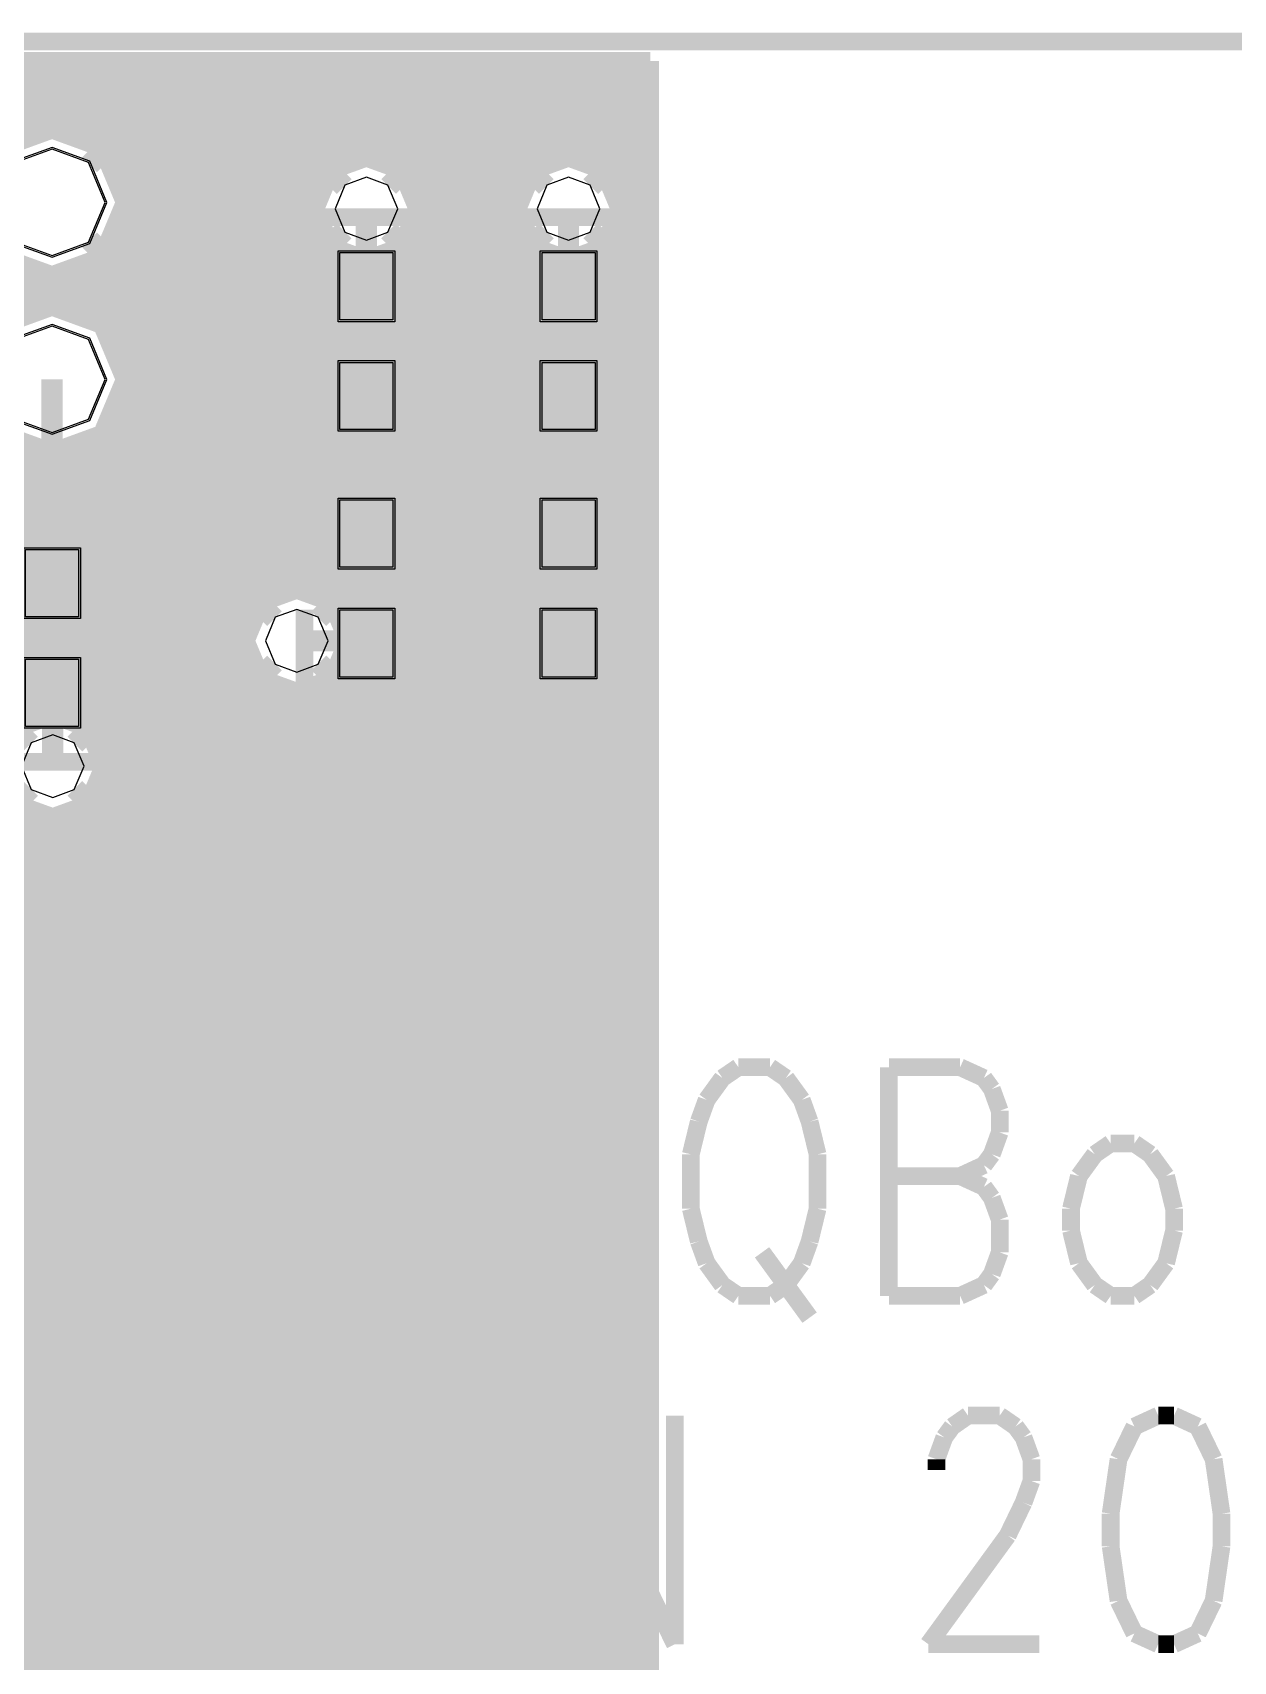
# Model space of a CAD drawing. Extents: x 0.2 to 4.14, y 0.2 to 4.15.
# Drawn here: x 1.541 to 2.22, y 3.232 to 4.153 of the extents above; entities that cross this region are included whole.
import ezdxf

# ---------------------------------------------------------------- set-up
doc = ezdxf.new("R2010")
doc.units = 0
doc.layers.get('0').update_dxf_attribs({"linetype": 'CONTINUOUS'})

msp = doc.modelspace()

# ---------------------------------------------------------------- linework, layer by layer
at = {"color": 151, "const_width": 0.01}
msp.add_lwpolyline([(0.202365, 4.14763), (4.13938, 4.14763)], dxfattribs=at)
at = {"color": 254, "const_width": 0.01}
for points in [[(0.202365, 4.14763), (4.13938, 4.14763)], [(1.69493, 3.99035), (1.69493, 4.04833)], [(1.69493, 4.04833), (1.76492, 4.04833)], [(1.76492, 4.04833), (1.76492, 3.99035)], [(1.80908, 3.99035), (1.80908, 4.04833)], [(1.80908, 4.04833), (1.87907, 4.04833)], [(1.87907, 4.04833), (1.87907, 3.99035)], [(1.69493, 3.96631), (1.69493, 3.90831)], [(1.76492, 3.90831), (1.76492, 3.96631)], [(1.80908, 3.96631), (1.80908, 3.90831)], [(1.87907, 3.90831), (1.87907, 3.96631)], [(1.76492, 3.90858), (1.69493, 3.90858)], [(1.69493, 3.90858), (1.69493, 3.85058)], [(1.69493, 3.90831), (1.76492, 3.90831)], [(1.76492, 3.85058), (1.76492, 3.90858)], [(1.87907, 3.90858), (1.80908, 3.90858)], [(1.80908, 3.90858), (1.80908, 3.85058)], [(1.80908, 3.90831), (1.87907, 3.90831)], [(1.87907, 3.85058), (1.87907, 3.90858)], [(1.51736, 3.88058), (1.58735, 3.88058)], [(1.58735, 3.88058), (1.58735, 3.8226)], [(1.69493, 3.76856), (1.69493, 3.82656)], [(1.76492, 3.82656), (1.76492, 3.76856)], [(1.80908, 3.76856), (1.80908, 3.82656)], [(1.87907, 3.82656), (1.87907, 3.76856)], [(1.58735, 3.74061), (1.58735, 3.79861)], [(1.76492, 3.76856), (1.69493, 3.76856)], [(1.87907, 3.76856), (1.80908, 3.76856)], [(1.51736, 3.74061), (1.58735, 3.74061)], [(1.72526, 3.56814), (1.71631, 3.56201)], [(1.74317, 3.56814), (1.72526, 3.56814)], [(1.75211, 3.56201), (1.74317, 3.56814)], [(1.81028, 3.56814), (1.81028, 3.43896)], [(1.81028, 3.56814), (1.85053, 3.56814)], [(1.85053, 3.56814), (1.86393, 3.56201)], [(1.94, 3.56814), (1.93104, 3.56201)], [(1.9579, 3.56814), (1.94, 3.56814)], [(1.96685, 3.56201), (1.9579, 3.56814)], [(2.02501, 3.56814), (2.02501, 3.43896)], [(2.02501, 3.56814), (2.06526, 3.56814)], [(2.06526, 3.56814), (2.07867, 3.56201)], [(1.71631, 3.56201), (1.70736, 3.54969)], [(1.76107, 3.54969), (1.75211, 3.56201)], [(1.86393, 3.56201), (1.86843, 3.55583)], [(1.93104, 3.56201), (1.9221, 3.54969)], [(1.97581, 3.54969), (1.96685, 3.56201)], [(2.07867, 3.56201), (2.08317, 3.55583)], [(1.70736, 3.54969), (1.7029, 3.53737)], [(1.76551, 3.53737), (1.76107, 3.54969)], [(1.86843, 3.55583), (1.87289, 3.54351)], [(1.9221, 3.54969), (1.91764, 3.53737)], [(1.98025, 3.53737), (1.97581, 3.54969)], [(2.08317, 3.55583), (2.08763, 3.54351)], [(1.87289, 3.54351), (1.87289, 3.52507)], [(2.08763, 3.54351), (2.08763, 3.53125)], [(1.7029, 3.53737), (1.6984, 3.51893)], [(1.76997, 3.51893), (1.76551, 3.53737)], [(1.91764, 3.53737), (1.91314, 3.51893)], [(1.98475, 3.51893), (1.98025, 3.53737)], [(2.08763, 3.53125), (2.08317, 3.51893)], [(1.87289, 3.52507), (1.86843, 3.51281)], [(2.15028, 3.52507), (2.14133, 3.51893)], [(2.16368, 3.52507), (2.15028, 3.52507)], [(2.17264, 3.51893), (2.16368, 3.52507)], [(1.6984, 3.51893), (1.6984, 3.48817)], [(1.76997, 3.48817), (1.76997, 3.51893)], [(1.86843, 3.51281), (1.86393, 3.50663)], [(1.91314, 3.51893), (1.91314, 3.48817)], [(1.98475, 3.48817), (1.98475, 3.51893)], [(2.07867, 3.51281), (2.06526, 3.50663)], [(2.08317, 3.51893), (2.07867, 3.51281)], [(2.14133, 3.51893), (2.13238, 3.50663)], [(2.18158, 3.50663), (2.17264, 3.51893)], [(1.86393, 3.50663), (1.85053, 3.50049)], [(2.02501, 3.50663), (2.06526, 3.50663)], [(2.06526, 3.50663), (2.07867, 3.50049)], [(2.13238, 3.50663), (2.12788, 3.48817)], [(2.18608, 3.48817), (2.18158, 3.50663)], [(1.85053, 3.50049), (1.81028, 3.50049)], [(2.07867, 3.50049), (2.08317, 3.49431)], [(2.08317, 3.49431), (2.08763, 3.48204)], [(1.6984, 3.48817), (1.7029, 3.46972)], [(1.76551, 3.46972), (1.76997, 3.48817)], [(1.91314, 3.48817), (1.91764, 3.46972)], [(1.98025, 3.46972), (1.98475, 3.48817)], [(2.12788, 3.48817), (2.12788, 3.47586)], [(2.18608, 3.47586), (2.18608, 3.48817)], [(2.08763, 3.48204), (2.08763, 3.46354)], [(2.12788, 3.47586), (2.13238, 3.45742)], [(2.18158, 3.45742), (2.18608, 3.47586)], [(1.7029, 3.46972), (1.70736, 3.45742)], [(1.76107, 3.45742), (1.76551, 3.46972)], [(1.91764, 3.46972), (1.9221, 3.45742)], [(1.97581, 3.45742), (1.98025, 3.46972)], [(1.70736, 3.45742), (1.71631, 3.4451)], [(1.75211, 3.4451), (1.76107, 3.45742)], [(1.9221, 3.45742), (1.93104, 3.4451)], [(1.9534, 3.46354), (1.98025, 3.42665)], [(1.96685, 3.4451), (1.97581, 3.45742)], [(2.08763, 3.46354), (2.08317, 3.45128)], [(2.13238, 3.45742), (2.14133, 3.4451)], [(2.17264, 3.4451), (2.18158, 3.45742)], [(2.08317, 3.45128), (2.07867, 3.4451)], [(1.71631, 3.4451), (1.72526, 3.43896)], [(1.72526, 3.43896), (1.74317, 3.43896)], [(1.74317, 3.43896), (1.75211, 3.4451)], [(1.93104, 3.4451), (1.94, 3.43896)], [(1.94, 3.43896), (1.9579, 3.43896)], [(1.9579, 3.43896), (1.96685, 3.4451)], [(2.06526, 3.43896), (2.02501, 3.43896)], [(2.07867, 3.4451), (2.06526, 3.43896)], [(2.14133, 3.4451), (2.15028, 3.43896)], [(2.15028, 3.43896), (2.16368, 3.43896)], [(2.16368, 3.43896), (2.17264, 3.4451)], [(1.70736, 3.36513), (1.6984, 3.35281)], [(1.72076, 3.37131), (1.70736, 3.36513)], [(1.73867, 3.37131), (1.72076, 3.37131)], [(1.75211, 3.36513), (1.73867, 3.37131)], [(1.76107, 3.35281), (1.75211, 3.36513)], [(1.80132, 3.37131), (1.80132, 3.24214)], [(1.84158, 3.37131), (1.84158, 3.24214)], [(1.84158, 3.37131), (1.90419, 3.24214)], [(1.90419, 3.37131), (1.90419, 3.24214)], [(2.05632, 3.359), (2.06082, 3.36513)], [(2.06082, 3.36513), (2.06972, 3.37131)], [(2.06972, 3.37131), (2.08763, 3.37131)], [(2.08763, 3.37131), (2.09657, 3.36513)], [(2.09657, 3.36513), (2.10107, 3.359)], [(2.16368, 3.36513), (2.15474, 3.34668)], [(2.17714, 3.37131), (2.16368, 3.36513)], [(2.18608, 3.37131), (2.17714, 3.37131)], [(2.19949, 3.36513), (2.18608, 3.37131)], [(2.20844, 3.34668), (2.19949, 3.36513)], [(2.05186, 3.34668), (2.05632, 3.359)], [(2.10107, 3.359), (2.10553, 3.34668)], [(1.6984, 3.35281), (1.6984, 3.34056)], [(2.05186, 3.34056), (2.05186, 3.34668)], [(2.10553, 3.34668), (2.10553, 3.33436)], [(2.15474, 3.34668), (2.15028, 3.31592)], [(2.21289, 3.31592), (2.20844, 3.34668)], [(1.6984, 3.34056), (1.7029, 3.32824)], [(1.7029, 3.32824), (1.70736, 3.3221)], [(2.10553, 3.33436), (2.10107, 3.3221)], [(1.70736, 3.3221), (1.71631, 3.31592)], [(2.10107, 3.3221), (2.09212, 3.3036)], [(1.71631, 3.31592), (1.74317, 3.3036)], [(2.15028, 3.31592), (2.15028, 3.29747)], [(2.21289, 3.29747), (2.21289, 3.31592)], [(1.74317, 3.3036), (1.75211, 3.29747)], [(2.09212, 3.3036), (2.04736, 3.24214)], [(1.75211, 3.29747), (1.75657, 3.29135)], [(1.75657, 3.29135), (1.76107, 3.27903)], [(2.15028, 3.29747), (2.15474, 3.26671)], [(2.20844, 3.26671), (2.21289, 3.29747)], [(1.76107, 3.27903), (1.76107, 3.26058)], [(2.15474, 3.26671), (2.16368, 3.24826)], [(2.19949, 3.24826), (2.20844, 3.26671)], [(1.70736, 3.24826), (1.6984, 3.26058)], [(1.76107, 3.26058), (1.75211, 3.24826)], [(1.72076, 3.24214), (1.70736, 3.24826)], [(1.75211, 3.24826), (1.73867, 3.24214)], [(2.16368, 3.24826), (2.17714, 3.24214)], [(2.18608, 3.24214), (2.19949, 3.24826)], [(1.73867, 3.24214), (1.72076, 3.24214)], [(2.04736, 3.24214), (2.11003, 3.24214)], [(2.17714, 3.24214), (2.18608, 3.24214)]]:
    msp.add_lwpolyline(points, dxfattribs=at)
at = {"color": 40}
for points, const_width in [([(0.202365, 4.14763), (4.13938, 4.14763)], 0.01), ([(1.72993, 4.00933), (1.72993, 4.05311)], 0.012), ([(1.84407, 4.00933), (1.84407, 4.05311)], 0.012), ([(1.55236, 3.84164), (1.55236, 3.95665)], 0.012), ([(1.72993, 3.86957), (1.72993, 3.94732)], 0.012), ([(1.84407, 3.86957), (1.84407, 3.94732)], 0.012), ([(1.69054, 3.80903), (1.72993, 3.80903)], 0.012), ([(1.72993, 3.80903), (1.72993, 3.80757)], 0.012), ([(1.84407, 3.80354), (1.84407, 3.80757)], 0.012), ([(1.60938, 3.5689), (1.84407, 3.80354)], 0.012), ([(1.55236, 3.77962), (1.55274, 3.77962)], 0.012), ([(1.55274, 3.77962), (1.55274, 3.73817)], 0.012), ([(1.41889, 3.5689), (1.60938, 3.5689)], 0.012)]:
    msp.add_lwpolyline(points, dxfattribs=dict(at, const_width=const_width))
at = {"color": 93, "const_width": 0.01}
msp.add_lwpolyline([(0.202365, 4.14763), (4.13938, 4.14763)], dxfattribs=at)
at = {"color": 200, "const_width": 0.01}
msp.add_lwpolyline([(0.202365, 4.14763), (4.13938, 4.14763)], dxfattribs=at)
at = {"color": 13, "const_width": 0.01}
msp.add_lwpolyline([(0.202365, 4.14763), (4.13938, 4.14763)], dxfattribs=at)
at = {"color": 173, "const_width": 0.01}
msp.add_lwpolyline([(0.202365, 4.14763), (4.13938, 4.14763)], dxfattribs=at)
at = {"color": 232}
for points, const_width in [([(1.89025, 4.13661), (0.213325, 4.13661)], 0.01), ([(1.47467, 3.75353), (1.85775, 4.13661)], 0.01), ([(1.4784, 3.73182), (1.88319, 4.13661)], 0.01), ([(1.4784, 3.74457), (1.87044, 4.13661)], 0.01), ([(1.48475, 4.08182), (1.53956, 4.13661)], 0.01), ([(1.48953, 4.07389), (1.55225, 4.13661)], 0.01), ([(1.49263, 4.06429), (1.565, 4.13661)], 0.01), ([(1.53483, 4.09375), (1.57769, 4.13661)], 0.01), ([(1.55149, 4.09765), (1.59044, 4.13661)], 0.01), ([(1.55333, 3.99767), (1.69228, 4.13661)], 0.01), ([(1.56282, 4.09631), (1.60319, 4.13661)], 0.01), ([(1.56429, 3.99593), (1.70497, 4.13661)], 0.01), ([(1.57194, 4.09267), (1.61589, 4.13661)], 0.01), ([(1.57314, 3.99203), (1.71772, 4.13661)], 0.01), ([(1.57943, 4.08746), (1.62864, 4.13661)], 0.01), ([(1.5804, 3.9866), (1.73047, 4.13661)], 0.01), ([(1.5855, 4.08078), (1.64133, 4.13661)], 0.01), ([(1.58626, 3.97971), (1.74317, 4.13661)], 0.01), ([(1.59011, 4.07264), (1.65408, 4.13661)], 0.01), ([(1.59065, 3.97136), (1.75592, 4.13661)], 0.01), ([(1.59278, 4.04986), (1.67953, 4.13661)], 0.01), ([(1.59289, 4.06272), (1.66683, 4.13661)], 0.01), ([(1.5931, 3.9611), (1.76861, 4.13661)], 0.01), ([(1.72635, 4.08165), (1.78136, 4.13661)], 0.01), ([(1.73812, 4.08068), (1.79406, 4.13661)], 0.01), ([(1.74664, 4.07644), (1.80681, 4.13661)], 0.01), ([(1.75304, 4.07015), (1.81956, 4.13661)], 0.01), ([(1.75732, 4.06168), (1.83225, 4.13661)], 0.01), ([(1.75846, 4.05007), (1.845, 4.13661)], 0.01), ([(1.89025, 2.70856), (1.89025, 4.13661)], 0.01), ([(1.84099, 4.08171), (1.89025, 4.13097)], 0.01), ([(1.8526, 4.08057), (1.89025, 4.11828)], 0.01), ([(1.86106, 4.07628), (1.89025, 4.10553)], 0.01), ([(1.8674, 4.06993), (1.89025, 4.09278)], 0.01), ([(1.70958, 4.07346), (1.71739, 4.06565)], 0.01181), ([(1.75022, 4.07346), (1.74246, 4.06565)], 0.01181), ([(1.82378, 4.07346), (1.83154, 4.06565)], 0.01181), ([(1.86436, 4.07346), (1.85661, 4.06565)], 0.01181), ([(1.87158, 4.06136), (1.89025, 4.08008)], 0.01), ([(1.87261, 4.04964), (1.89025, 4.06733)], 0.01), ([(1.1964, 3.43713), (1.81554, 4.05626)], 0.01), ([(1.58063, 3.74501), (1.89025, 4.05464)], 0.01), ([(1.59233, 3.9476), (1.70139, 4.05669)], 0.01), ([(1.20898, 3.43696), (1.81668, 4.04465)], 0.01), ([(1.38113, 3.72368), (1.70236, 4.04492)], 0.01), ([(1.31288, 3.64274), (1.7066, 4.0364)], 0.01), ([(1.5516, 3.76687), (1.8209, 4.03618)], 0.01), ([(1.68571, 3.83735), (1.89025, 4.04189)], 0.01), ([(1.70958, 4.03282), (1.71739, 4.04058)], 0.01181), ([(1.75022, 4.03282), (1.74246, 4.04058)], 0.01181), ([(1.82378, 4.03282), (1.83154, 4.04058)], 0.01181), ([(1.86436, 4.03282), (1.85661, 4.04058)], 0.01181), ([(1.44982, 3.76687), (1.71289, 4.03)], 0.01), ([(1.46067, 3.76497), (1.72136, 4.02572)], 0.01), ([(1.56261, 3.76514), (1.82731, 4.02983)], 0.01), ([(1.57075, 3.76053), (1.83583, 4.02561)], 0.01), ([(1.69792, 3.83681), (1.89025, 4.02914)], 0.01), ([(1.46869, 3.76031), (1.73296, 4.02458)], 0.01), ([(1.57676, 3.75385), (1.84754, 4.02463)], 0.01), ([(1.70665, 3.83279), (1.89025, 4.01644)], 0.01), ([(1.49289, 3.96272), (1.54633, 4.01611)], 0.01), ([(1.53797, 3.99507), (1.55914, 4.01622)], 0.01), ([(1.71322, 3.82667), (1.89025, 4.00369)], 0.01), ([(1.71767, 3.81842), (1.89025, 3.991)], 0.01), ([(1.71918, 3.80718), (1.89025, 3.97825)], 0.01), ([(1.40576, 3.48101), (1.89025, 3.9655)], 0.01), ([(1.40739, 3.46994), (1.89025, 3.95281)], 0.01), ([(0.213325, 2.26313), (1.89025, 3.94006)], 0.01), ([(0.213325, 2.25043), (1.89025, 3.92736)], 0.01), ([(1.41476, 3.79546), (1.53765, 3.9184)], 0.01), ([(1.41906, 3.78706), (1.5479, 3.9159)], 0.01), ([(1.42031, 3.77556), (1.56142, 3.91672)], 0.01), ([(1.42404, 3.44835), (1.89025, 3.91461)], 0.01), ([(1.43446, 3.44607), (1.89025, 3.90186)], 0.01), ([(1.44228, 3.44114), (1.89025, 3.88917)], 0.01), ([(1.44803, 3.43419), (1.89025, 3.87642)], 0.01), ([(1.45144, 3.42486), (1.89025, 3.86372)], 0.01), ([(1.45074, 3.4114), (1.89025, 3.85097)], 0.01), ([(1.43756, 3.38553), (1.89025, 3.83822)], 0.01), ([(1.44456, 3.37983), (1.89025, 3.82553)], 0.01), ([(1.58089, 3.73253), (1.66222, 3.81386)], 0.01), ([(1.44954, 3.37207), (1.89025, 3.81278)], 0.01), ([(1.44396, 3.58285), (1.66276, 3.80165)], 0.01), ([(1.45193, 3.36171), (1.89025, 3.80007)], 0.01), ([(1.44575, 3.34283), (1.89025, 3.78733)], 0.01), ([(1.44601, 3.55946), (1.6729, 3.78635)], 0.01), ([(1.44726, 3.5734), (1.66678, 3.79292)], 0.01), ([(1.39453, 3.49522), (1.68121, 3.7819)], 0.01), ([(1.40121, 3.48915), (1.69239, 3.78039)], 0.01), ([(1.44011, 3.32443), (1.89025, 3.77458)], 0.01), ([(1.44726, 3.3189), (1.89025, 3.76188)], 0.01), ([(1.45242, 3.31131), (1.89025, 3.74914)], 0.01), ([(1.45503, 3.30117), (1.89025, 3.73643)], 0.01), ([(1.45096, 3.2844), (1.89025, 3.72368)], 0.01), ([(1.42046, 3.59754), (1.53706, 3.71414)], 0.01), ([(1.43072, 3.59506), (1.54596, 3.71029)], 0.01), ([(1.43836, 3.59), (1.55838, 3.71001)], 0.01), ([(1.44422, 3.26492), (1.89025, 3.71094)], 0.01), ([(1.45042, 3.2584), (1.89025, 3.69824)], 0.01), ([(1.45449, 3.24968), (1.89025, 3.68549)], 0.01), ([(1.45514, 3.23762), (1.89025, 3.67279)], 0.01), ([(1.38081, 3.15061), (1.89025, 3.66004)], 0.01), ([(1.35699, 3.11404), (1.89025, 3.64729)], 0.01), ([(0.213325, 1.95768), (1.89025, 3.6346)], 0.01), ([(0.213325, 1.94493), (1.89025, 3.62185)], 0.01), ([(1.24707, 2.96593), (1.89025, 3.60915)], 0.01), ([(1.25863, 2.96479), (1.89025, 3.5964)], 0.01), ([(1.26704, 2.96044), (1.89025, 3.58365)], 0.01), ([(1.27338, 2.95404), (1.89025, 3.57096)], 0.01), ([(1.27756, 2.94547), (1.89025, 3.55821)], 0.01), ([(1.27848, 2.93371), (1.89025, 3.54551)], 0.01), ([(0.213325, 1.85585), (1.89025, 3.53276)], 0.01), ([(0.213325, 1.8431), (1.89025, 3.52001)], 0.01), ([(0.346083, 1.96311), (1.89025, 3.50732)], 0.01), ([(0.358615, 1.96294), (1.89025, 3.49457)], 0.01), ([(0.367567, 1.95915), (1.89025, 3.48188)], 0.01), ([(0.37424, 1.95313), (1.89025, 3.46912)], 0.01), ([(0.378906, 1.94499), (1.89025, 3.45637)], 0.01), ([(0.380642, 1.93408), (1.89025, 3.44368)], 0.01), ([(1.28527, 2.82596), (1.89025, 3.43093)], 0.01), ([(1.29584, 2.82383), (1.89025, 3.41824)], 0.01), ([(1.30377, 2.81901), (1.89025, 3.40549)], 0.01), ([(1.30962, 2.81213), (1.89025, 3.39274)], 0.01), ([(1.31315, 2.80294), (1.89025, 3.38004)], 0.01), ([(1.31277, 2.78982), (1.89025, 3.36729)], 0.01), ([(0.454156, 1.91846), (1.89025, 3.3546)], 0.01), ([(0.240397, 1.692), (1.89025, 3.34185)], 0.01), ([(0.658908, 2.09776), (1.89025, 3.3291)], 0.01), ([(0.672092, 2.09825), (1.89025, 3.3164)], 0.01), ([(0.681315, 2.09467), (1.89025, 3.30365)], 0.01), ([(0.688206, 2.08886), (1.89025, 3.2909)], 0.01), ([(0.693088, 2.081), (1.89025, 3.27821)], 0.01), ([(0.695258, 2.07047), (1.89025, 3.26546)], 0.01), ([(0.585394, 1.94786), (1.89025, 3.25276)], 0.01), ([(0.596897, 1.94667), (1.89025, 3.24001)], 0.01)]:
    msp.add_lwpolyline(points, dxfattribs=dict(at, const_width=const_width))
at = {"color": 60}
for points, const_width in [([(1.89025, 4.13661), (0.213325, 4.13661)], 0.01), ([(1.47353, 3.75515), (1.85499, 4.13661)], 0.01), ([(1.47781, 3.74669), (1.86774, 4.13661)], 0.01), ([(1.47894, 3.73508), (1.88043, 4.13661)], 0.01), ([(1.4835, 4.08333), (1.53678, 4.13661)], 0.01), ([(1.48867, 4.07574), (1.54953, 4.13661)], 0.01), ([(1.49214, 4.06651), (1.56222, 4.13661)], 0.01), ([(1.5281, 4.08974), (1.57497, 4.13661)], 0.01), ([(1.54861, 4.0975), (1.58772, 4.13661)], 0.01), ([(1.56065, 4.09685), (1.60042, 4.13661)], 0.01), ([(1.56213, 3.99647), (1.70225, 4.13661)], 0.01), ([(1.57015, 4.09358), (1.61317, 4.13661)], 0.01), ([(1.5714, 3.993), (1.715, 4.13661)], 0.01), ([(1.57796, 4.08871), (1.62586, 4.13661)], 0.01), ([(1.57894, 3.98785), (1.72771, 4.13661)], 0.01), ([(1.58431, 4.08236), (1.63861, 4.13661)], 0.01), ([(1.58512, 3.98128), (1.74044, 4.13661)], 0.01), ([(1.58561, 4.03271), (1.68951, 4.13661)], 0.01), ([(1.58925, 4.07454), (1.65136, 4.13661)], 0.01), ([(1.58985, 3.97331), (1.75315, 4.13661)], 0.01), ([(1.5925, 4.06506), (1.66406, 4.13661)], 0.01), ([(1.59278, 3.96349), (1.7659, 4.13661)], 0.01), ([(1.59321, 4.053), (1.67681, 4.13661)], 0.01), ([(1.72304, 4.081), (1.77864, 4.13661)], 0.01), ([(1.73594, 4.08122), (1.79135, 4.13661)], 0.01), ([(1.74501, 4.07753), (1.8041, 4.13661)], 0.01), ([(1.75185, 4.07167), (1.81679, 4.13661)], 0.01), ([(1.75662, 4.06369), (1.82954, 4.13661)], 0.01), ([(1.75863, 4.053), (1.84229, 4.13661)], 0.01), ([(1.89025, 2.70856), (1.89025, 4.13661)], 0.01), ([(1.83767, 4.08111), (1.89025, 4.13368)], 0.01), ([(1.85042, 4.08117), (1.89025, 4.12099)], 0.01), ([(1.85943, 4.07742), (1.89025, 4.10824)], 0.01), ([(1.86621, 4.07146), (1.89025, 4.09554)], 0.01), ([(1.58132, 4.08567), (1.57357, 4.0779)], 0.01181), ([(1.87088, 4.06342), (1.89025, 4.08279)], 0.01), ([(1.87278, 4.05257), (1.89025, 4.07004)], 0.01), ([(1.1926, 3.43604), (1.81608, 4.05951)], 0.01), ([(1.58003, 3.74713), (1.89025, 4.05735)], 0.01), ([(1.59293, 3.95096), (1.70204, 4.06)], 0.01), ([(1.20671, 3.43744), (1.81608, 4.04682)], 0.01), ([(1.38298, 3.72825), (1.70182, 4.0471)], 0.01), ([(1.68218, 3.83649), (1.89025, 4.0446)], 0.01), ([(1.31228, 3.64481), (1.70551, 4.03803)], 0.01), ([(1.54861, 3.7666), (1.81982, 4.03782)], 0.01), ([(1.58132, 4.02767), (1.57357, 4.03549)], 0.01181), ([(1.44689, 3.76665), (1.71138, 4.03119)], 0.01), ([(1.45861, 3.76568), (1.71935, 4.02642)], 0.01), ([(1.56054, 3.76579), (1.82574, 4.03103)], 0.01), ([(1.56917, 3.76172), (1.83376, 4.02632)], 0.01), ([(1.69569, 3.83729), (1.89025, 4.0319)], 0.01), ([(1.46713, 3.7615), (1.73003, 4.02442)], 0.01), ([(1.49251, 3.96506), (1.544, 4.01654)], 0.01), ([(1.55057, 3.99761), (1.57633, 4.02344)], 0.01), ([(1.57568, 3.75549), (1.84461, 4.02442)], 0.01), ([(1.70497, 3.83388), (1.89025, 4.01915)], 0.01), ([(1.53304, 3.99283), (1.55604, 4.01585)], 0.01), ([(1.71197, 3.82813), (1.89025, 4.0064)], 0.01), ([(1.7169, 3.82036), (1.89025, 3.99371)], 0.01), ([(1.71924, 3.80994), (1.89025, 3.98096)], 0.01), ([(1.71218, 3.79015), (1.89025, 3.96826)], 0.01), ([(1.40739, 3.47265), (1.89025, 3.95551)], 0.01), ([(1.40224, 3.45481), (1.89025, 3.94276)], 0.01), ([(0.213325, 2.25315), (1.89025, 3.93007)], 0.01), ([(1.41835, 3.78906), (1.54551, 3.91624)], 0.01), ([(1.42046, 3.77843), (1.55811, 3.91607)], 0.01), ([(1.42122, 3.44829), (1.89025, 3.91732)], 0.01), ([(1.43251, 3.44683), (1.89025, 3.90462)], 0.01), ([(1.44075, 3.44239), (1.89025, 3.89187)], 0.01), ([(1.44694, 3.43582), (1.89025, 3.87912)], 0.01), ([(1.45096, 3.42708), (1.89025, 3.86643)], 0.01), ([(1.45156, 3.41499), (1.89025, 3.85368)], 0.01), ([(1.43576, 3.38644), (1.89025, 3.84099)], 0.01), ([(1.44325, 3.38118), (1.89025, 3.82824)], 0.01), ([(1.67025, 3.82932), (1.678, 3.82156)], 0.01181), ([(1.71083, 3.82932), (1.70307, 3.82156)], 0.01181), ([(1.44868, 3.37392), (1.89025, 3.81549)], 0.01), ([(1.58132, 3.73568), (1.66308, 3.81743)], 0.01), ([(1.44293, 3.58458), (1.66228, 3.80393)], 0.01), ([(1.45171, 3.36421), (1.89025, 3.80279)], 0.01), ([(1.67025, 3.78874), (1.678, 3.7965)], 0.01181), ([(1.71083, 3.78874), (1.70307, 3.7965)], 0.01181), ([(1.40494, 3.48292), (1.70942, 3.78743)], 0.01), ([(1.44678, 3.57568), (1.66569, 3.7946)], 0.01), ([(1.44706, 3.56321), (1.67144, 3.7876)], 0.01), ([(1.44971, 3.3495), (1.89025, 3.79004)], 0.01), ([(1.39285, 3.49625), (1.67919, 3.78267)], 0.01), ([(1.3999, 3.49061), (1.68961, 3.78033)], 0.01), ([(1.43826, 3.32536), (1.89025, 3.77735)], 0.01), ([(1.4459, 3.32026), (1.89025, 3.7646)], 0.01), ([(1.53244, 3.75846), (1.54021, 3.75071)], 0.01181), ([(1.57303, 3.75846), (1.56526, 3.75071)], 0.01181), ([(1.4515, 3.3131), (1.89025, 3.75185)], 0.01), ([(1.45475, 3.3036), (1.89025, 3.73915)], 0.01), ([(1.4534, 3.28956), (1.89025, 3.7264)], 0.01), ([(1.53244, 3.71789), (1.54021, 3.72564)], 0.01181), ([(1.57303, 3.71789), (1.56526, 3.72564)], 0.01181), ([(1.4426, 3.26606), (1.89025, 3.71371)], 0.01), ([(1.42876, 3.59586), (1.54383, 3.71089)], 0.01), ([(1.4369, 3.59125), (1.55524, 3.70958)], 0.01), ([(1.44928, 3.25993), (1.89025, 3.70096)], 0.01), ([(1.45378, 3.25179), (1.89025, 3.68826)], 0.01), ([(1.45546, 3.24067), (1.89025, 3.67551)], 0.01), ([(1.38157, 3.15408), (1.89025, 3.66276)], 0.01), ([(1.35704, 3.11681), (1.89025, 3.65007)], 0.01), ([(1.13916, 2.88624), (1.89025, 3.63732)], 0.01), ([(0.213325, 1.94769), (1.89025, 3.62462)], 0.01), ([(1.24382, 2.96544), (1.89025, 3.61187)], 0.01), ([(1.25651, 2.96533), (1.89025, 3.59912)], 0.01), ([(1.26546, 2.96158), (1.89025, 3.58643)], 0.01), ([(1.27219, 2.95562), (1.89025, 3.57368)], 0.01), ([(1.27686, 2.94754), (1.89025, 3.56099)], 0.01), ([(1.2787, 2.93664), (1.89025, 3.54824)], 0.01), ([(0.213325, 1.85856), (1.89025, 3.53549)], 0.01), ([(0.213325, 1.84586), (1.89025, 3.52279)], 0.01), ([(0.342285, 1.96208), (1.89025, 3.51004)], 0.01), ([(0.356336, 1.96338), (1.89025, 3.49729)], 0.01), ([(0.365831, 1.96018), (1.89025, 3.4846)], 0.01), ([(0.372993, 1.95458), (1.89025, 3.47185)], 0.01), ([(0.378093, 1.94694), (1.89025, 3.45915)], 0.01), ([(0.380642, 1.93674), (1.89025, 3.4464)], 0.01), ([(1.28244, 2.82585), (1.89025, 3.43365)], 0.01), ([(1.29389, 2.82454), (1.89025, 3.42096)], 0.01), ([(1.30225, 2.82021), (1.89025, 3.40821)], 0.01), ([(1.30854, 2.81375), (1.89025, 3.39551)], 0.01), ([(1.31266, 2.80512), (1.89025, 3.38276)], 0.01), ([(1.31348, 2.79324), (1.89025, 3.37001)], 0.01), ([(0.457411, 1.92443), (1.89025, 3.35732)], 0.01), ([(0.294325, 1.74864), (1.89025, 3.34457)], 0.01), ([(0.654622, 2.09619), (1.89025, 3.33188)], 0.01), ([(0.66976, 2.09858), (1.89025, 3.31913)], 0.01), ([(0.679525, 2.09565), (1.89025, 3.30638)], 0.01), ([(0.686903, 2.09028), (1.89025, 3.29368)], 0.01), ([(0.692219, 2.0829), (1.89025, 3.28093)], 0.01), ([(0.695096, 2.07303), (1.89025, 3.26822)], 0.01), ([(0.692437, 2.05761), (1.89025, 3.25549)], 0.01), ([(0.594726, 1.94721), (1.89025, 3.24274)], 0.01), ([(1.04894, 2.38872), (1.89025, 3.23003)], 0.01)]:
    msp.add_lwpolyline(points, dxfattribs=dict(at, const_width=const_width))
at = {"color": 232, "const_width": 0.01}
for points in [[(1.59338, 4.05669), (1.58051, 4.08746), (1.55236, 4.09771), (1.52414, 4.08746), (1.51133, 4.05669), (1.52414, 4.02593), (1.55236, 4.01568), (1.58051, 4.02593), (1.59338, 4.05669)], [(1.59338, 4.05669), (1.58051, 4.08746), (1.55236, 4.09771), (1.52414, 4.08746), (1.51133, 4.05669), (1.52414, 4.02593), (1.55236, 4.01568), (1.58051, 4.02593), (1.59338, 4.05669)], [(1.75863, 4.05311), (1.74963, 4.07471), (1.72988, 4.08187), (1.71012, 4.07471), (1.70117, 4.05311), (1.71012, 4.03163), (1.72988, 4.02447), (1.74963, 4.03163), (1.75863, 4.05311)], [(1.75863, 4.05311), (1.74963, 4.07471), (1.72988, 4.08187), (1.71012, 4.07471), (1.70117, 4.05311), (1.71012, 4.03163), (1.72988, 4.02447), (1.74963, 4.03163), (1.75863, 4.05311)], [(1.87278, 4.05311), (1.86376, 4.07471), (1.84407, 4.08187), (1.82433, 4.07471), (1.81538, 4.05311), (1.82433, 4.03163), (1.84407, 4.02447), (1.86376, 4.03163), (1.87278, 4.05311)], [(1.87278, 4.05311), (1.86376, 4.07471), (1.84407, 4.08187), (1.82433, 4.07471), (1.81538, 4.05311), (1.82433, 4.03163), (1.84407, 4.02447), (1.86376, 4.03163), (1.87278, 4.05311)], [(1.59338, 3.95665), (1.58051, 3.98742), (1.55236, 3.99767), (1.52414, 3.98742), (1.51133, 3.95665), (1.52414, 3.92594), (1.55236, 3.91569), (1.58051, 3.92594), (1.59338, 3.95665)], [(1.59338, 3.95665), (1.58051, 3.98742), (1.55236, 3.99767), (1.52414, 3.98742), (1.51133, 3.95665), (1.52414, 3.92594), (1.55236, 3.91569), (1.58051, 3.92594), (1.59338, 3.95665)], [(1.71924, 3.80903), (1.71024, 3.83062), (1.69054, 3.83778), (1.67079, 3.83062), (1.66183, 3.80903), (1.67079, 3.78749), (1.69054, 3.78033), (1.71024, 3.78749), (1.71924, 3.80903)], [(1.71924, 3.80903), (1.71024, 3.83062), (1.69054, 3.83778), (1.67079, 3.83062), (1.66183, 3.80903), (1.67079, 3.78749), (1.69054, 3.78033), (1.71024, 3.78749), (1.71924, 3.80903)], [(1.58143, 3.73817), (1.57243, 3.75976), (1.55274, 3.76693), (1.53299, 3.75976), (1.52403, 3.73817), (1.53299, 3.71664), (1.55274, 3.70947), (1.57243, 3.71664), (1.58143, 3.73817)], [(1.58143, 3.73817), (1.57243, 3.75976), (1.55274, 3.76693), (1.53299, 3.75976), (1.52403, 3.73817), (1.53299, 3.71664), (1.55274, 3.70947), (1.57243, 3.71664), (1.58143, 3.73817)]]:
    msp.add_lwpolyline(points, close=True, dxfattribs=at)
at = {"color": 60, "const_width": 0.01}
for points in [[(1.59338, 4.05669), (1.58051, 4.08746), (1.55236, 4.09771), (1.52414, 4.08746), (1.51133, 4.05669), (1.52414, 4.02593), (1.55236, 4.01568), (1.58051, 4.02593), (1.59338, 4.05669)], [(1.59338, 4.05669), (1.58051, 4.08746), (1.55236, 4.09771), (1.52414, 4.08746), (1.51133, 4.05669), (1.52414, 4.02593), (1.55236, 4.01568), (1.58051, 4.02593), (1.59338, 4.05669)], [(1.75863, 4.05311), (1.74963, 4.07471), (1.72988, 4.08187), (1.71012, 4.07471), (1.70117, 4.05311), (1.71012, 4.03163), (1.72988, 4.02447), (1.74963, 4.03163), (1.75863, 4.05311)], [(1.75863, 4.05311), (1.74963, 4.07471), (1.72988, 4.08187), (1.71012, 4.07471), (1.70117, 4.05311), (1.71012, 4.03163), (1.72988, 4.02447), (1.74963, 4.03163), (1.75863, 4.05311)], [(1.87278, 4.05311), (1.86376, 4.07471), (1.84407, 4.08187), (1.82433, 4.07471), (1.81538, 4.05311), (1.82433, 4.03163), (1.84407, 4.02447), (1.86376, 4.03163), (1.87278, 4.05311)], [(1.87278, 4.05311), (1.86376, 4.07471), (1.84407, 4.08187), (1.82433, 4.07471), (1.81538, 4.05311), (1.82433, 4.03163), (1.84407, 4.02447), (1.86376, 4.03163), (1.87278, 4.05311)], [(1.59338, 3.95665), (1.58051, 3.98742), (1.55236, 3.99767), (1.52414, 3.98742), (1.51133, 3.95665), (1.52414, 3.92594), (1.55236, 3.91569), (1.58051, 3.92594), (1.59338, 3.95665)], [(1.59338, 3.95665), (1.58051, 3.98742), (1.55236, 3.99767), (1.52414, 3.98742), (1.51133, 3.95665), (1.52414, 3.92594), (1.55236, 3.91569), (1.58051, 3.92594), (1.59338, 3.95665)], [(1.71924, 3.80903), (1.71024, 3.83062), (1.69054, 3.83778), (1.67079, 3.83062), (1.66183, 3.80903), (1.67079, 3.78749), (1.69054, 3.78033), (1.71024, 3.78749), (1.71924, 3.80903)], [(1.71924, 3.80903), (1.71024, 3.83062), (1.69054, 3.83778), (1.67079, 3.83062), (1.66183, 3.80903), (1.67079, 3.78749), (1.69054, 3.78033), (1.71024, 3.78749), (1.71924, 3.80903)], [(1.58143, 3.73817), (1.57243, 3.75976), (1.55274, 3.76693), (1.53299, 3.75976), (1.52403, 3.73817), (1.53299, 3.71664), (1.55274, 3.70947), (1.57243, 3.71664), (1.58143, 3.73817)], [(1.58143, 3.73817), (1.57243, 3.75976), (1.55274, 3.76693), (1.53299, 3.75976), (1.52403, 3.73817), (1.53299, 3.71664), (1.55274, 3.70947), (1.57243, 3.71664), (1.58143, 3.73817)]]:
    msp.add_lwpolyline(points, close=True, dxfattribs=at)
at = {"color": 151}
for points in [[(1.58333, 4.05669), (1.57363, 4.07997), (1.55236, 4.08767), (1.53103, 4.07997), (1.52138, 4.05669), (1.53103, 4.03347), (1.55236, 4.02572), (1.57363, 4.03347), (1.58333, 4.05669)], [(1.71392, 4.02929), (1.74593, 4.02929), (1.74593, 3.98931), (1.71392, 3.98931), (1.71392, 4.02929)], [(1.82807, 4.02929), (1.86008, 4.02929), (1.86008, 3.98931), (1.82807, 3.98931), (1.82807, 4.02929)], [(1.58333, 3.95665), (1.57363, 3.97993), (1.55236, 3.98768), (1.53103, 3.97993), (1.52138, 3.95665), (1.53103, 3.93343), (1.55236, 3.92572), (1.57363, 3.93343), (1.58333, 3.95665)], [(1.71392, 3.96733), (1.74593, 3.96733), (1.74593, 3.92736), (1.71392, 3.92736), (1.71392, 3.96733)], [(1.82807, 3.96733), (1.86008, 3.96733), (1.86008, 3.92736), (1.82807, 3.92736), (1.82807, 3.96733)], [(1.71392, 3.88954), (1.74593, 3.88954), (1.74593, 3.84956), (1.71392, 3.84956), (1.71392, 3.88954)], [(1.82807, 3.88954), (1.86008, 3.88954), (1.86008, 3.84956), (1.82807, 3.84956), (1.82807, 3.88954)], [(1.53635, 3.8616), (1.56836, 3.8616), (1.56836, 3.82161), (1.53635, 3.82161), (1.53635, 3.8616)], [(1.71392, 3.82753), (1.74593, 3.82753), (1.74593, 3.78754), (1.71392, 3.78754), (1.71392, 3.82753)], [(1.82807, 3.82753), (1.86008, 3.82753), (1.86008, 3.78754), (1.82807, 3.78754), (1.82807, 3.82753)], [(1.53635, 3.79958), (1.56836, 3.79958), (1.56836, 3.7596), (1.53635, 3.7596), (1.53635, 3.79958)]]:
    msp.add_lwpolyline(points, close=True, dxfattribs=at)
at = {"color": 93}
for points in [[(1.58333, 4.05669), (1.57363, 4.07997), (1.55236, 4.08767), (1.53103, 4.07997), (1.52138, 4.05669), (1.53103, 4.03347), (1.55236, 4.02572), (1.57363, 4.03347), (1.58333, 4.05669)], [(1.58333, 3.95665), (1.57363, 3.97993), (1.55236, 3.98768), (1.53103, 3.97993), (1.52138, 3.95665), (1.53103, 3.93343), (1.55236, 3.92572), (1.57363, 3.93343), (1.58333, 3.95665)]]:
    msp.add_lwpolyline(points, close=True, dxfattribs=at)
at = {"color": 40}
for points in [[(1.58236, 4.05669), (1.57297, 4.07921), (1.55236, 4.08669), (1.53168, 4.07921), (1.52235, 4.05669), (1.53168, 4.03418), (1.55236, 4.02669), (1.57297, 4.03418), (1.58236, 4.05669)], [(1.74761, 4.05311), (1.74203, 4.06646), (1.72988, 4.07086), (1.71772, 4.06646), (1.71218, 4.05311), (1.71772, 4.03988), (1.72988, 4.03543), (1.74203, 4.03988), (1.74761, 4.05311)], [(1.86182, 4.05311), (1.85622, 4.06646), (1.84407, 4.07086), (1.83192, 4.06646), (1.82639, 4.05311), (1.83192, 4.03988), (1.84407, 4.03543), (1.85622, 4.03988), (1.86182, 4.05311)], [(1.7149, 4.02832), (1.7449, 4.02832), (1.7449, 3.99035), (1.7149, 3.99035), (1.7149, 4.02832)], [(1.8291, 4.02832), (1.8591, 4.02832), (1.8591, 3.99035), (1.8291, 3.99035), (1.8291, 4.02832)], [(1.58236, 3.95665), (1.57297, 3.97922), (1.55236, 3.98671), (1.53168, 3.97922), (1.52235, 3.95665), (1.53168, 3.93419), (1.55236, 3.92671), (1.57297, 3.93419), (1.58236, 3.95665)], [(1.7149, 3.96631), (1.7449, 3.96631), (1.7449, 3.92833), (1.7149, 3.92833), (1.7149, 3.96631)], [(1.8291, 3.96631), (1.8591, 3.96631), (1.8591, 3.92833), (1.8291, 3.92833), (1.8291, 3.96631)], [(1.7149, 3.88857), (1.7449, 3.88857), (1.7449, 3.85058), (1.7149, 3.85058), (1.7149, 3.88857)], [(1.8291, 3.88857), (1.8591, 3.88857), (1.8591, 3.85058), (1.8291, 3.85058), (1.8291, 3.88857)], [(1.53733, 3.86057), (1.56733, 3.86057), (1.56733, 3.8226), (1.53733, 3.8226), (1.53733, 3.86057)], [(1.70828, 3.80903), (1.70269, 3.82238), (1.69054, 3.82676), (1.67839, 3.82238), (1.67285, 3.80903), (1.67839, 3.79579), (1.69054, 3.79135), (1.70269, 3.79579), (1.70828, 3.80903)], [(1.7149, 3.82656), (1.7449, 3.82656), (1.7449, 3.78857), (1.7149, 3.78857), (1.7149, 3.82656)], [(1.8291, 3.82656), (1.8591, 3.82656), (1.8591, 3.78857), (1.8291, 3.78857), (1.8291, 3.82656)], [(1.53733, 3.79861), (1.56733, 3.79861), (1.56733, 3.76064), (1.53733, 3.76064), (1.53733, 3.79861)], [(1.57047, 3.73817), (1.56489, 3.75146), (1.55274, 3.75592), (1.54058, 3.75146), (1.53504, 3.73817), (1.54058, 3.72493), (1.55274, 3.72049), (1.56489, 3.72493), (1.57047, 3.73817)]]:
    msp.add_lwpolyline(points, close=True, dxfattribs=at)
at = {"color": 60}
for points in [[(1.58236, 4.05669), (1.57297, 4.07921), (1.55236, 4.08669), (1.53168, 4.07921), (1.52235, 4.05669), (1.53168, 4.03418), (1.55236, 4.02669), (1.57297, 4.03418), (1.58236, 4.05669)], [(1.70828, 3.80903), (1.70269, 3.82238), (1.69054, 3.82676), (1.67839, 3.82238), (1.67285, 3.80903), (1.67839, 3.79579), (1.69054, 3.79135), (1.70269, 3.79579), (1.70828, 3.80903)], [(1.57047, 3.73817), (1.56489, 3.75146), (1.55274, 3.75592), (1.54058, 3.75146), (1.53504, 3.73817), (1.54058, 3.72493), (1.55274, 3.72049), (1.56489, 3.72493), (1.57047, 3.73817)]]:
    msp.add_lwpolyline(points, close=True, dxfattribs=at)
at = {"color": 13}
for points in [[(1.58236, 4.05669), (1.57297, 4.07921), (1.55236, 4.08669), (1.53168, 4.07921), (1.52235, 4.05669), (1.53168, 4.03418), (1.55236, 4.02669), (1.57297, 4.03418), (1.58236, 4.05669)], [(1.74761, 4.05311), (1.74203, 4.06646), (1.72988, 4.07086), (1.71772, 4.06646), (1.71218, 4.05311), (1.71772, 4.03988), (1.72988, 4.03543), (1.74203, 4.03988), (1.74761, 4.05311)], [(1.86182, 4.05311), (1.85622, 4.06646), (1.84407, 4.07086), (1.83192, 4.06646), (1.82639, 4.05311), (1.83192, 4.03988), (1.84407, 4.03543), (1.85622, 4.03988), (1.86182, 4.05311)], [(1.58236, 3.95665), (1.57297, 3.97922), (1.55236, 3.98671), (1.53168, 3.97922), (1.52235, 3.95665), (1.53168, 3.93419), (1.55236, 3.92671), (1.57297, 3.93419), (1.58236, 3.95665)], [(1.70828, 3.80903), (1.70269, 3.82238), (1.69054, 3.82676), (1.67839, 3.82238), (1.67285, 3.80903), (1.67839, 3.79579), (1.69054, 3.79135), (1.70269, 3.79579), (1.70828, 3.80903)], [(1.57047, 3.73817), (1.56489, 3.75146), (1.55274, 3.75592), (1.54058, 3.75146), (1.53504, 3.73817), (1.54058, 3.72493), (1.55274, 3.72049), (1.56489, 3.72493), (1.57047, 3.73817)]]:
    msp.add_lwpolyline(points, close=True, dxfattribs=at)
at = {"color": 232}
for points in [[(1.74761, 4.05311), (1.74203, 4.06646), (1.72988, 4.07086), (1.71772, 4.06646), (1.71218, 4.05311), (1.71772, 4.03988), (1.72988, 4.03543), (1.74203, 4.03988), (1.74761, 4.05311)], [(1.86182, 4.05311), (1.85622, 4.06646), (1.84407, 4.07086), (1.83192, 4.06646), (1.82639, 4.05311), (1.83192, 4.03988), (1.84407, 4.03543), (1.85622, 4.03988), (1.86182, 4.05311)]]:
    msp.add_lwpolyline(points, close=True, dxfattribs=at)

doc.saveas('drawing.dxf')
